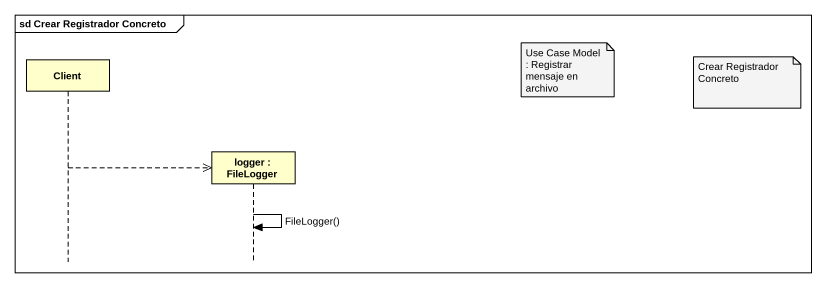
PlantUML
@startuml
mainframe sd Crear Registrador Concreto
hide footbox
participant Client
participant "logger : FileLogger" as logger

note right of logger : Use Case Model : Registrar mensaje en archivo
note right of logger : Crear Registrador Concreto
Client -->> logger **
logger -> logger : FileLogger()
@enduml
